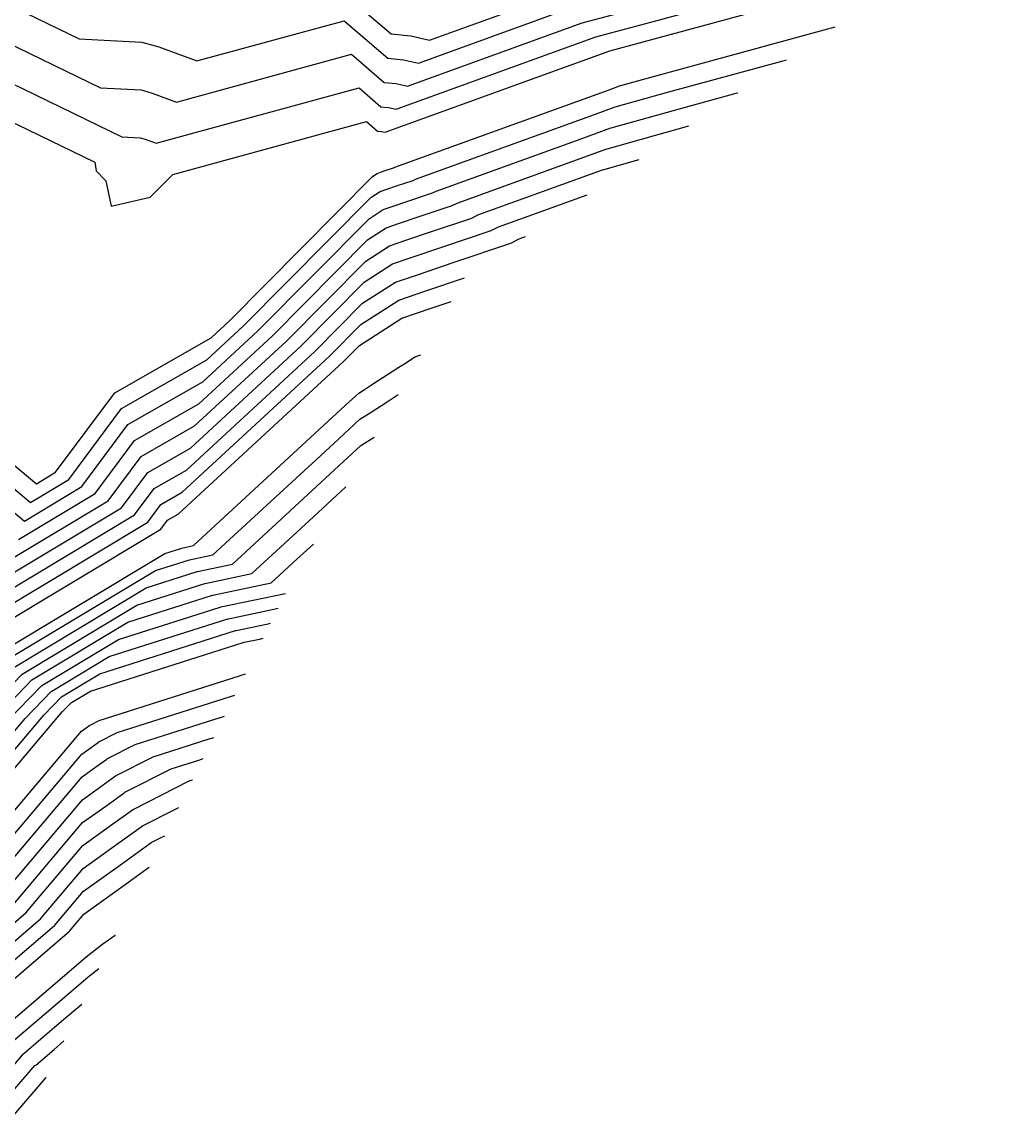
# Model space of a CAD drawing. Header units: millimetres. Extents: x 1157528 to 1158127, y 1280646 to 1281429.
# Drawn here: x 1158059.48 to 1158087.12, y 1281350.98 to 1281381.99 of the extents above; entities that cross this region are included whole.
import ezdxf

# ---------------------------------------------------------------- set-up
doc = ezdxf.new("R2010")
doc.units = ezdxf.units.MM
doc.layers.add('OCTUBRE', color=31, linetype='Continuous')

msp = doc.modelspace()

# ---------------------------------------------------------------- linework, layer by layer
at = {"layer": 'OCTUBRE', "flags": 128}
for points, elevation in [([(1158054.626, 1281382.466), (1158062.312, 1281378.735), (1158062.835, 1281378.707), (1158062.977, 1281378.667), (1158063.292, 1281378.551), (1158069.044, 1281380.118), (1158069.663, 1281379.585), (1158069.885, 1281379.565), (1158070.099, 1281379.517), (1158075.763, 1281381.567), (1158077.46, 1281382.023), (1158083.136, 1281383.574), (1158083.562, 1281383.53), (1158083.682, 1281383.518), (1158087.116, 1281385.686)], 239), ([(1158054.268, 1281381.543), (1158061.546, 1281378.009), (1158061.589, 1281377.766), (1158061.867, 1281377.486), (1158062.011, 1281376.766), (1158063.12, 1281377.018), (1158063.761, 1281377.666), (1158069.256, 1281379.163), (1158069.565, 1281378.897), (1158069.677, 1281378.886), (1158069.784, 1281378.862), (1158076.156, 1281381.169), (1158077.004, 1281381.397), (1158083.389, 1281383.142), (1158083.603, 1281383.12), (1158083.737, 1281383.106), (1158085.454, 1281384.191)], 239.5), ([(1158055.343, 1281384.313), (1158061.108, 1281381.515), (1158062.887, 1281381.421), (1158063.369, 1281381.283), (1158064.439, 1281380.888), (1158068.621, 1281382.027), (1158069.857, 1281380.963), (1158070.302, 1281380.921), (1158070.73, 1281380.825), (1158074.978, 1281382.363)], 238), ([(1158054.985, 1281383.39), (1158061.71, 1281380.125), (1158062.861, 1281380.064), (1158063.173, 1281379.975), (1158063.866, 1281379.719), (1158068.833, 1281381.073), (1158069.76, 1281380.274), (1158070.094, 1281380.243), (1158070.415, 1281380.171), (1158075.371, 1281381.965), (1158077.915, 1281382.649)], 238.5), ([(1158068.409, 1281382.982), (1158069.954, 1281381.651), (1158070.511, 1281381.599), (1158071.046, 1281381.479), (1158074.586, 1281382.761)], 237.5), ([(1158058.734, 1281369.854), (1158059.893, 1281368.887), (1158060.437, 1281369.214), (1158062.116, 1281371.474), (1158064.846, 1281373.032), (1158065.367, 1281373.513), (1158069.422, 1281377.608), (1158069.556, 1281377.694), (1158069.649, 1281377.726), (1158069.789, 1281377.773), (1158070.023, 1281377.852), (1158070.057, 1281377.869), (1158076.136, 1281380.07), (1158076.429, 1281380.176), (1158076.431, 1281380.177), (1158077.192, 1281380.389), (1158082.342, 1281381.797), (1158082.55, 1281381.854)], 240.5), ([(1158058.693, 1281369.219), (1158059.723, 1281368.36), (1158060.81, 1281369.012), (1158062.303, 1281371.021), (1158064.73, 1281372.407), (1158065.772, 1281373.368), (1158069.376, 1281377.008), (1158069.643, 1281377.18), (1158069.829, 1281377.243), (1158070.11, 1281377.338), (1158070.578, 1281377.496), (1158070.646, 1281377.531), (1158075.725, 1281379.369), (1158076.31, 1281379.581), (1158076.314, 1281379.582), (1158077.836, 1281380.007), (1158081.041, 1281380.883), (1158081.171, 1281380.919)], 241), ([(1158058.652, 1281368.584), (1158059.554, 1281367.832), (1158061.184, 1281368.811), (1158062.49, 1281370.569), (1158064.613, 1281371.781), (1158066.177, 1281373.224), (1158069.33, 1281376.409), (1158069.731, 1281376.667), (1158070.01, 1281376.761), (1158070.432, 1281376.903), (1158071.133, 1281377.14), (1158071.235, 1281377.192), (1158075.313, 1281378.668), (1158076.191, 1281378.986), (1158076.197, 1281378.988), (1158078.479, 1281379.625), (1158079.741, 1281379.97), (1158079.792, 1281379.984)], 241.5), ([(1158059.384, 1281367.304), (1158061.557, 1281368.609), (1158062.677, 1281370.116), (1158064.497, 1281371.155), (1158066.581, 1281373.079), (1158069.284, 1281375.809), (1158069.818, 1281376.153), (1158070.19, 1281376.279), (1158070.753, 1281376.469), (1158071.688, 1281376.784), (1158071.824, 1281376.853), (1158074.901, 1281377.967), (1158076.072, 1281378.391), (1158076.08, 1281378.393), (1158078.402, 1281379.042)], 242), ([(1158059.214, 1281366.776), (1158061.931, 1281368.408), (1158062.864, 1281369.664), (1158064.38, 1281370.529), (1158066.985, 1281372.934), (1158069.238, 1281375.209), (1158069.906, 1281375.639), (1158070.371, 1281375.796), (1158071.074, 1281376.034), (1158072.242, 1281376.428), (1158072.413, 1281376.515), (1158074.489, 1281377.266), (1158075.952, 1281377.796), (1158075.963, 1281377.799), (1158076.991, 1281378.086)], 242.5), ([(1158059.044, 1281366.249), (1158062.304, 1281368.207), (1158063.051, 1281369.211), (1158064.264, 1281369.904), (1158067.39, 1281372.789), (1158069.192, 1281374.609), (1158069.994, 1281375.125), (1158070.552, 1281375.314), (1158071.396, 1281375.599), (1158072.797, 1281376.073), (1158073.001, 1281376.176), (1158074.078, 1281376.565), (1158075.515, 1281377.086)], 243), ([(1158058.874, 1281365.721), (1158062.677, 1281368.005), (1158063.237, 1281368.759), (1158064.147, 1281369.278), (1158067.795, 1281372.644), (1158069.146, 1281374.009), (1158070.081, 1281374.611), (1158070.732, 1281374.831), (1158071.717, 1281375.164), (1158073.352, 1281375.717), (1158073.59, 1281375.837), (1158073.666, 1281375.865), (1158073.767, 1281375.901)], 243.5), ([(1158058.705, 1281365.193), (1158063.051, 1281367.804), (1158063.424, 1281368.306), (1158064.031, 1281368.652), (1158068.199, 1281372.5), (1158069.1, 1281373.41), (1158070.169, 1281374.098), (1158070.913, 1281374.349), (1158072.038, 1281374.729)], 244), ([(1158058.535, 1281364.666), (1158063.424, 1281367.602), (1158063.611, 1281367.854), (1158063.914, 1281368.027), (1158068.603, 1281372.355), (1158069.054, 1281372.81), (1158070.256, 1281373.584), (1158071.094, 1281373.867), (1158071.656, 1281374.057)], 244.5), ([(1158058.645, 1281363.976), (1158063.535, 1281366.913), (1158064.016, 1281367.066), (1158064.019, 1281367.067), (1158064.35, 1281367.136), (1158068.663, 1281371.117), (1158069.039, 1281371.464), (1158069.199, 1281371.568), (1158069.427, 1281371.714), (1158070.178, 1281372.197), (1158070.39, 1281372.334), (1158070.63, 1281372.488), (1158070.797, 1281372.545)], 245.5), ([(1158058.925, 1281363.815), (1158063.272, 1281366.425), (1158064.233, 1281366.731), (1158064.239, 1281366.732), (1158064.901, 1281366.871), (1158068.317, 1281370.024), (1158069.069, 1281370.718), (1158069.391, 1281370.925), (1158069.846, 1281371.218), (1158070.012, 1281371.325), (1158070.158, 1281371.419)], 246), ([(1158059.205, 1281363.653), (1158063.008, 1281365.937), (1158064.451, 1281366.396), (1158064.46, 1281366.398), (1158065.452, 1281366.606), (1158067.972, 1281368.931), (1158069.1, 1281369.972), (1158069.473, 1281370.213)], 246.5), ([(1158057.982, 1281361.94), (1158059.485, 1281363.491), (1158059.485, 1281363.492), (1158062.745, 1281365.449), (1158064.668, 1281366.061), (1158064.68, 1281366.064), (1158066.004, 1281366.341), (1158067.627, 1281367.839), (1158068.673, 1281368.805)], 247), ([(1158058.512, 1281362.036), (1158059.765, 1281363.329), (1158059.765, 1281363.33), (1158062.482, 1281364.961), (1158064.886, 1281365.727), (1158064.901, 1281365.73), (1158066.556, 1281366.076), (1158067.281, 1281366.746), (1158067.749, 1281367.178)], 247.5), ([(1158059.043, 1281362.133), (1158060.044, 1281363.168), (1158060.046, 1281363.168), (1158062.219, 1281364.474), (1158065.104, 1281365.392), (1158065.121, 1281365.395), (1158066.955, 1281365.779), (1158066.961, 1281365.781)], 248), ([(1158056.743, 1281358.884), (1158059.573, 1281362.23), (1158060.324, 1281363.006), (1158060.326, 1281363.007), (1158061.956, 1281363.986), (1158065.321, 1281365.057), (1158065.342, 1281365.061), (1158066.71, 1281365.347), (1158066.75, 1281365.356)], 248.5), ([(1158056.869, 1281358.503), (1158060.103, 1281362.327), (1158060.604, 1281362.844), (1158060.606, 1281362.845), (1158061.692, 1281363.498), (1158065.539, 1281364.722), (1158065.562, 1281364.727), (1158066.464, 1281364.916), (1158066.538, 1281364.931)], 249), ([(1158056.995, 1281358.122), (1158060.634, 1281362.424), (1158060.884, 1281362.683), (1158060.886, 1281362.684), (1158061.429, 1281363.01), (1158065.756, 1281364.387), (1158065.783, 1281364.392), (1158066.219, 1281364.484), (1158066.326, 1281364.506)], 249.5), ([(1158057.533, 1281357.57), (1158061.172, 1281361.872), (1158061.303, 1281361.966), (1158061.407, 1281362.041), (1158061.412, 1281362.044), (1158061.414, 1281362.045), (1158061.414, 1281362.045), (1158061.676, 1281362.178), (1158065.685, 1281363.454), (1158065.699, 1281363.458), (1158065.824, 1281363.498)], 250.5), ([(1158057.946, 1281357.398), (1158061.18, 1281361.222), (1158061.442, 1281361.411), (1158061.65, 1281361.561), (1158061.66, 1281361.568), (1158061.661, 1281361.569), (1158061.661, 1281361.569), (1158062.187, 1281361.834), (1158065.396, 1281362.855), (1158065.423, 1281362.864), (1158065.524, 1281362.896)], 251), ([(1158058.358, 1281357.227), (1158061.188, 1281360.573), (1158061.58, 1281360.856), (1158061.892, 1281361.08), (1158061.907, 1281361.091), (1158061.909, 1281361.092), (1158061.909, 1281361.092), (1158062.697, 1281361.49), (1158065.107, 1281362.257), (1158065.148, 1281362.27), (1158065.224, 1281362.294)], 251.5), ([(1158058.771, 1281357.056), (1158061.196, 1281359.924), (1158061.719, 1281360.3), (1158062.135, 1281360.6), (1158062.155, 1281360.615), (1158062.156, 1281360.615), (1158062.156, 1281360.615), (1158063.207, 1281361.146), (1158064.818, 1281361.659), (1158064.872, 1281361.676), (1158064.924, 1281361.693)], 252), ([(1158059.183, 1281356.884), (1158061.204, 1281359.275), (1158061.858, 1281359.745), (1158062.378, 1281360.12), (1158062.403, 1281360.138), (1158062.404, 1281360.138), (1158062.404, 1281360.138), (1158063.718, 1281360.802), (1158064.529, 1281361.061), (1158064.597, 1281361.082), (1158064.624, 1281361.091)], 252.5), ([(1158057.985, 1281355.333), (1158059.595, 1281356.713), (1158061.213, 1281358.625), (1158061.997, 1281359.19), (1158062.621, 1281359.64), (1158062.651, 1281359.661), (1158062.651, 1281359.662), (1158062.652, 1281359.662), (1158064.228, 1281360.459), (1158064.239, 1281360.462), (1158064.321, 1281360.488), (1158064.324, 1281360.489)], 253), ([(1158058.129, 1281354.931), (1158060.008, 1281356.542), (1158061.221, 1281357.976), (1158062.135, 1281358.635), (1158062.864, 1281359.16), (1158062.899, 1281359.185), (1158062.899, 1281359.185), (1158062.899, 1281359.185), (1158063.856, 1281359.669), (1158063.877, 1281359.68), (1158063.935, 1281359.709)], 253.5), ([(1158058.273, 1281354.53), (1158060.42, 1281356.371), (1158061.229, 1281357.327), (1158062.274, 1281358.08), (1158063.107, 1281358.68), (1158063.146, 1281358.708), (1158063.147, 1281358.708), (1158063.147, 1281358.708), (1158063.471, 1281358.872), (1158063.514, 1281358.894), (1158063.534, 1281358.904)], 254), ([(1158058.417, 1281354.128), (1158060.833, 1281356.199), (1158061.237, 1281356.677), (1158062.413, 1281357.525), (1158063.037, 1281357.975), (1158063.046, 1281357.981), (1158063.09, 1281358.012)], 254.5), ([(1158058.89, 1281353.395), (1158061.032, 1281355.232), (1158061.306, 1281355.466), (1158061.779, 1281355.834), (1158062.123, 1281356.083), (1158062.131, 1281356.088)], 255.5), ([(1158059.219, 1281353.063), (1158060.819, 1281354.435), (1158061.366, 1281354.904), (1158061.667, 1281355.138)], 256), ([(1158058.976, 1281352.077), (1158059.526, 1281352.717), (1158059.526, 1281352.717), (1158059.548, 1281352.731), (1158060.606, 1281353.639), (1158061.18, 1281354.13)], 256.5), ([(1158059.114, 1281351.527), (1158059.848, 1281352.381), (1158059.848, 1281352.381), (1158059.877, 1281352.399), (1158060.394, 1281352.842), (1158060.674, 1281353.082)], 257), ([(1158059.252, 1281350.978), (1158060.17, 1281352.044), (1158060.17, 1281352.044), (1158060.173, 1281352.046)], 257.5)]:
    msp.add_lwpolyline(points, dxfattribs=dict(at, elevation=elevation))

doc.saveas('drawing.dxf')
